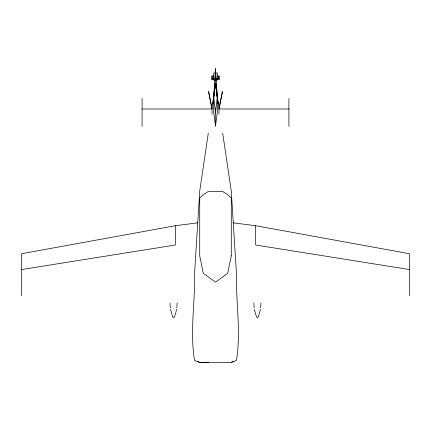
<?xml version="1.0" encoding="UTF-8"?>
<svg xmlns="http://www.w3.org/2000/svg" width="431" height="431" viewBox="0 0 431 431"><rect width="100%" height="100%" fill="white"/><g stroke="black" fill="none" stroke-linecap="round" stroke-linejoin="round"><path stroke-width="0.65" d="M215.5 68.621L213.711 97.293L215.5 112.96L217.289 97.293L215.5 68.621L215.5 86.917M214.008 93.953L213.711 97.293L215.5 83.307L217.289 97.293L216.992 93.953M214.126 92.611L214.428 89.271M214.724 85.925L214.843 84.589M212.898 103.898L214.449 88.554M214.697 85.888L214.88 83.894M213.711 97.438L215.5 83.307L217.289 97.438M213.711 96.549L213.711 112.469L215.5 126.014L217.289 112.443L217.289 96.549L216.551 88.554M208.292 133.281L199.72 191.046L194.57 273.189C195.254 302.25 189.753 331.606 194.57 360.472L199.72 362.358L215.5 362.379L231.28 362.358L236.43 360.472C241.247 331.606 235.746 302.25 236.43 273.189L231.28 191.046L222.708 133.281M211.933 108.709L213.711 96.759M176.872 307.793L177.114 302.918M260.696 307.793L260.938 303.068M218.97 114.242L218.97 108.93L222.439 91.501L219.099 108.289M176.667 309.226C173.709 320.659 173.418 320.75 170.509 309.226M260.491 309.226C257.582 320.75 257.291 320.659 254.333 309.226M231.28 362.336L233.855 361.404M197.845 222.832L175.32 225.715L21.55 253.73L21.55 295.693M21.55 269.553L175.32 245.013L175.32 225.715M213.711 73.001L217.289 73.001M213.711 76.045L211.621 76.045L211.599 79.627L214.546 79.66M217.289 76.045L219.379 76.045L219.401 79.627L216.454 79.66M213.711 76.89L212.44 76.89L212.461 76.476L212.461 78.825L212.052 78.787L218.948 78.787L218.539 78.825L218.539 76.476L218.56 76.89L217.289 76.89M214.902 80.047L213.711 80.047L213.711 79.466M216.098 80.047L217.289 80.047L217.289 79.466M142.085 108.978L212.03 108.978L212.03 114.242M218.97 108.978L288.915 108.978M233.155 222.832L255.68 225.715L409.45 253.73L409.45 295.693M409.45 269.553L255.68 245.013L255.68 225.715M197.145 361.404L199.72 362.336L208.561 362.239M211.901 108.289L208.561 91.501L212.03 108.978M254.128 307.793L253.886 302.918M170.304 307.793L170.062 303.068M219.067 108.709L217.289 96.759L218.027 103.392M217.289 96.549L218.102 103.898M216.12 83.894L216.303 85.888M216.157 84.589L216.276 85.925M216.572 89.271L216.874 92.611M288.915 98.435L288.915 126.412M217.289 73.507L217.289 79.083M215.5 107.955L215.5 126.014M213.711 73.507L213.711 79.083M142.085 98.435L142.085 126.412M231.28 255.869L227.697 273.351L215.5 282.106L203.303 273.351L199.72 255.869L199.72 198.055L203.303 194.704L208.561 191.326L222.439 191.326L227.697 194.704L231.28 198.055L231.28 255.869"/></g></svg>
